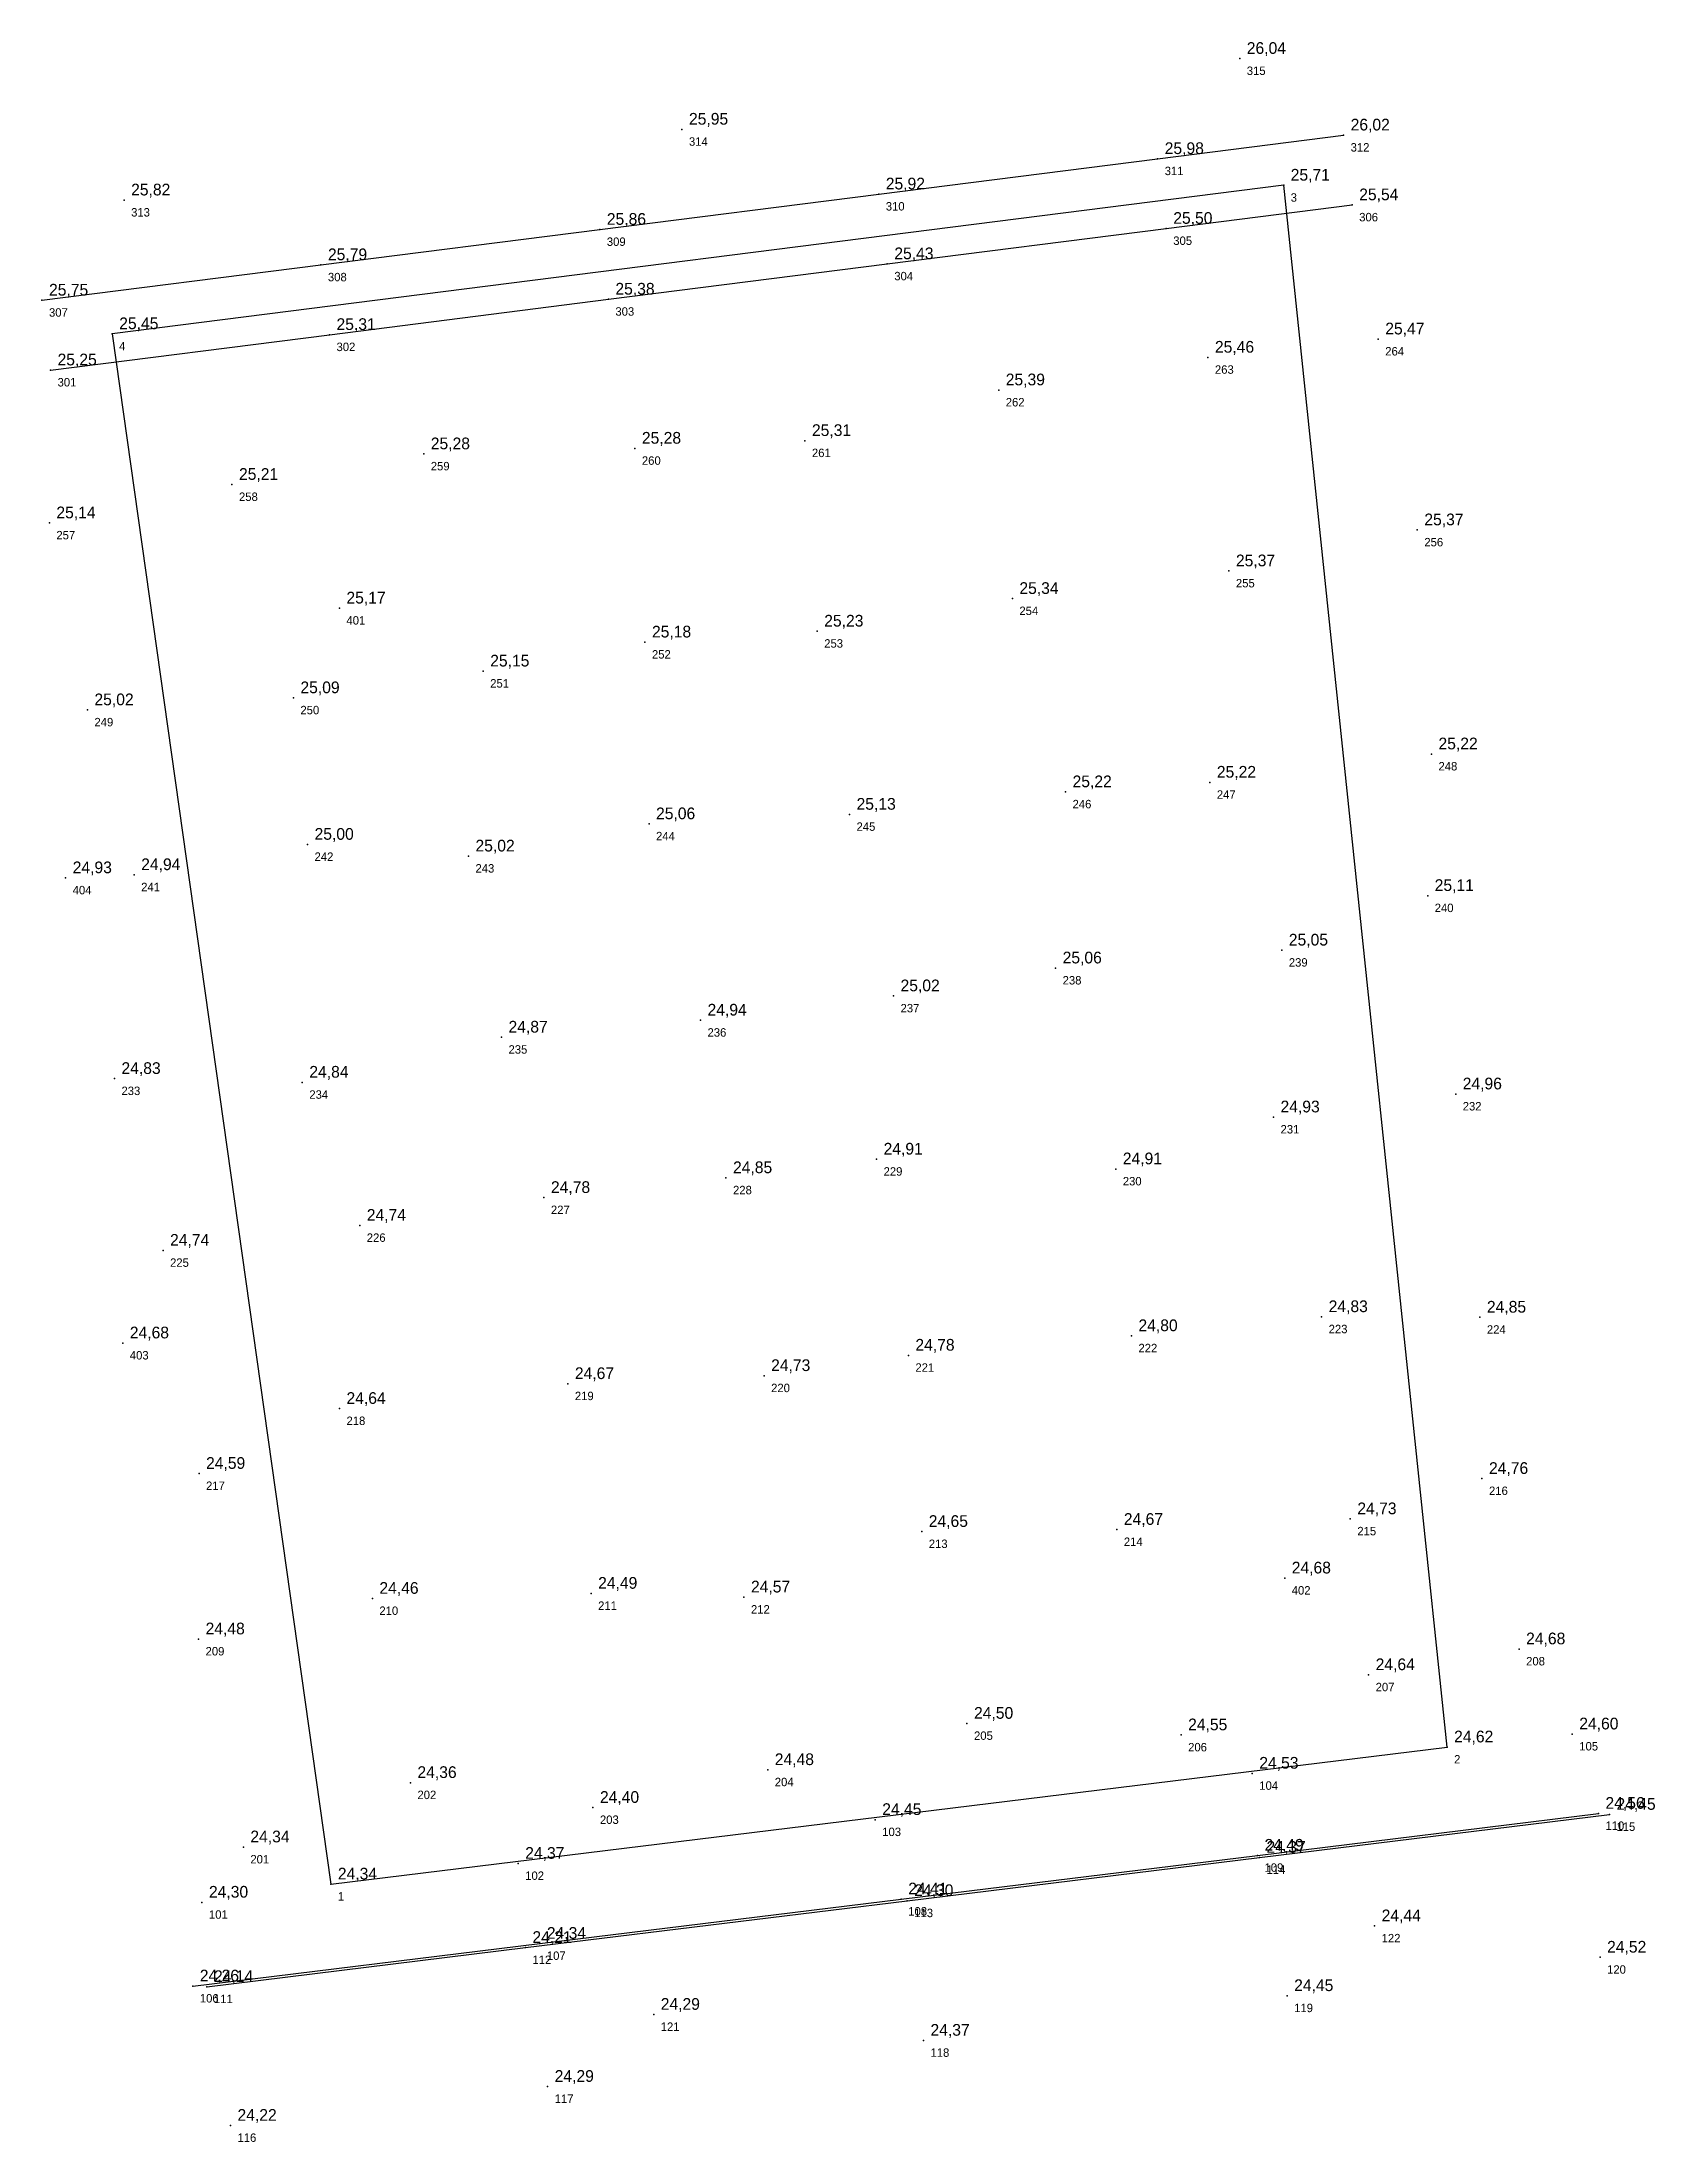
# Model space of a CAD drawing. Header units: metres. Extents: x 467102 to 467136.5, y 5878736.1 to 5878780.9.
import ezdxf

# ---------------------------------------------------------------- set-up
doc = ezdxf.new("R2010")
doc.units = ezdxf.units.M

msp = doc.modelspace()

# ---------------------------------------------------------------- linework, layer by layer
at = {"layer": 'BRUCHKANTE_BO'}
msp.add_polyline3d([(467105.268, 5878739.462, 24.262), (467112.674, 5878740.371, 24.337), (467120.386, 5878741.318, 24.414), (467127.989, 5878742.251, 24.491), (467135.265, 5878743.145, 24.564)], dxfattribs=at)
at = {"layer": 'BRUCHKANTE_BOK'}
msp.add_polyline3d([(467102.05, 5878775.432, 25.75), (467108.002, 5878776.187, 25.791), (467113.954, 5878776.942, 25.857), (467119.907, 5878777.697, 25.924), (467125.859, 5878778.452, 25.984), (467129.827, 5878778.955, 26.022)], dxfattribs=at)
at = {"layer": 'BRUCHKANTE_BUK'}
msp.add_polyline3d([(467102.232, 5878773.943, 25.246), (467108.185, 5878774.698, 25.312), (467114.137, 5878775.453, 25.376), (467120.089, 5878776.208, 25.435), (467126.042, 5878776.963, 25.505), (467130.01, 5878777.466, 25.542)], dxfattribs=at)
at = {"layer": 'BRUCHKANTE_RI'}
msp.add_polyline3d([(467105.57, 5878739.448, 24.145), (467112.366, 5878740.283, 24.214), (467120.514, 5878741.283, 24.296), (467128.031, 5878742.206, 24.371), (467135.5, 5878743.123, 24.447)], dxfattribs=at)
at = {"layer": 'FLURSTUECKSGRENZE'}
msp.add_lwpolyline([(467108.214, 5878741.637), (467132.035, 5878744.562), (467128.548, 5878777.885), (467103.548, 5878774.715)], close=True, dxfattribs=at)
at = {"layer": 'PKT_BA'}
for p in [(467108.397, 5878768.862, 25.168), (467128.57, 5878748.166, 24.68)]:
    msp.add_point(p, dxfattribs=at)
at = {"layer": 'PKT_BO'}
for p in [(467135.265, 5878743.145, 24.564), (467127.989, 5878742.251, 24.491), (467120.386, 5878741.318, 24.414), (467112.674, 5878740.371, 24.337), (467105.268, 5878739.462, 24.262)]:
    msp.add_point(p, dxfattribs=at)
at = {"layer": 'PKT_BOK'}
for p in [(467129.827, 5878778.955, 26.022), (467125.859, 5878778.452, 25.984), (467119.907, 5878777.697, 25.924), (467113.954, 5878776.942, 25.857), (467108.002, 5878776.187, 25.791), (467102.05, 5878775.432, 25.75)]:
    msp.add_point(p, dxfattribs=at)
at = {"layer": 'PKT_BUK'}
for p in [(467130.01, 5878777.466, 25.542), (467126.042, 5878776.963, 25.505), (467120.089, 5878776.208, 25.435), (467114.137, 5878775.453, 25.376), (467108.185, 5878774.698, 25.312), (467102.232, 5878773.943, 25.246)]:
    msp.add_point(p, dxfattribs=at)
at = {"layer": 'PKT_FB'}
for p in [(467135.3, 5878740.076, 24.516), (467128.622, 5878739.256, 24.449), (467120.861, 5878738.303, 24.37), (467112.841, 5878737.319, 24.29), (467106.072, 5878736.488, 24.221)]:
    msp.add_point(p, dxfattribs=at)
at = {"layer": 'PKT_GE'}
for p in [(467102.555, 5878763.107, 24.926), (467103.774, 5878753.182, 24.679)]:
    msp.add_point(p, dxfattribs=at)
at = {"layer": 'PKT_GP'}
for p in [(467127.611, 5878780.589, 26.043), (467115.707, 5878779.079, 25.95), (467103.802, 5878777.569, 25.82), (467130.566, 5878774.604, 25.471), (467126.931, 5878774.214, 25.458), (467122.467, 5878773.517, 25.392), (467114.702, 5878772.272, 25.281), (467118.331, 5878772.436, 25.306), (467110.197, 5878772.153, 25.278), (467106.104, 5878771.5, 25.212), (467102.207, 5878770.68, 25.135), (467131.4, 5878770.531, 25.374), (467127.379, 5878769.656, 25.372), (467122.758, 5878769.066, 25.344), (467118.593, 5878768.37, 25.231), (467114.917, 5878768.137, 25.177), (467111.465, 5878767.518, 25.153), (467107.415, 5878766.948, 25.091), (467103.019, 5878766.691, 25.025), (467131.702, 5878765.75, 25.219), (467126.972, 5878765.146, 25.219), (467123.893, 5878764.942, 25.223), (467115.004, 5878764.259, 25.063), (467119.283, 5878764.462, 25.126), (467107.717, 5878763.821, 25.001), (467111.151, 5878763.571, 25.019), (467104.017, 5878763.173, 24.936), (467131.621, 5878762.728, 25.113), (467128.508, 5878761.564, 25.054), (467123.681, 5878761.183, 25.063), (467120.222, 5878760.588, 25.017), (467111.856, 5878759.707, 24.874), (467116.103, 5878760.07, 24.938), (467103.596, 5878758.824, 24.826), (467107.605, 5878758.745, 24.835), (467132.219, 5878758.495, 24.965), (467128.331, 5878758.004, 24.931), (467119.86, 5878757.104, 24.908), (467116.647, 5878756.707, 24.846), (467124.965, 5878756.896, 24.91), (467112.761, 5878756.285, 24.784), (467108.831, 5878755.692, 24.739), (467104.633, 5878755.159, 24.739), (467129.358, 5878753.742, 24.832), (467132.735, 5878753.732, 24.852), (467120.539, 5878752.92, 24.777), (467125.299, 5878753.336, 24.803), (467117.46, 5878752.485, 24.731), (467113.272, 5878752.314, 24.669), (467108.398, 5878751.784, 24.636), (467105.401, 5878750.398, 24.585), (467132.78, 5878750.29, 24.764), (467129.97, 5878749.43, 24.732), (467120.824, 5878749.159, 24.653), (467124.987, 5878749.203, 24.67), (467109.1, 5878747.732, 24.463), (467113.768, 5878747.84, 24.486), (467117.03, 5878747.761, 24.574), (467105.391, 5878746.867, 24.475), (467133.572, 5878746.654, 24.678), (467130.361, 5878746.103, 24.64), (467121.79, 5878745.066, 24.504), (467126.359, 5878744.82, 24.549), (467117.538, 5878744.077, 24.477), (467109.912, 5878743.802, 24.361), (467113.807, 5878743.272, 24.403), (467106.347, 5878742.429, 24.338)]:
    msp.add_point(p, dxfattribs=at)
at = {"layer": 'PKT_GR'}
for p in [(467128.548, 5878777.885, 25.71), (467103.548, 5878774.715, 25.451), (467132.035, 5878744.562, 24.624), (467108.214, 5878741.637, 24.337)]:
    msp.add_point(p, dxfattribs=at)
at = {"layer": 'PKT_GW'}
for p in [(467134.706, 5878744.839, 24.597), (467127.878, 5878744.001, 24.528), (467119.831, 5878743.013, 24.447), (467112.212, 5878742.078, 24.37), (467105.463, 5878741.249, 24.302)]:
    msp.add_point(p, dxfattribs=at)
at = {"layer": 'PKT_RI'}
for p in [(467135.5, 5878743.123, 24.447), (467128.031, 5878742.206, 24.371), (467120.514, 5878741.283, 24.296), (467112.366, 5878740.283, 24.214), (467105.57, 5878739.448, 24.145)]:
    msp.add_point(p, dxfattribs=at)
at = {"layer": 'PKT_SD'}
for p in [(467130.489, 5878740.745, 24.443), (467115.104, 5878738.856, 24.288)]:
    msp.add_point(p, dxfattribs=at)

# ---------------------------------------------------------------- texts
at = {"layer": 'HOEHENTEXT'}
for s, p in [('26,04', (467127.761, 5878780.689, 26.043)), ('25,95', (467115.857, 5878779.179, 25.95)), ('26,02', (467129.977, 5878779.055, 26.022)), ('25,98', (467126.009, 5878778.552, 25.984)), ('25,92', (467120.057, 5878777.797, 25.924)), ('25,71', (467128.698, 5878777.985, 25.71)), ('25,82', (467103.952, 5878777.669, 25.82)), ('25,54', (467130.16, 5878777.566, 25.542)), ('25,86', (467114.104, 5878777.042, 25.857)), ('25,50', (467126.192, 5878777.063, 25.505)), ('25,79', (467108.152, 5878776.287, 25.791)), ('25,43', (467120.239, 5878776.308, 25.435)), ('25,75', (467102.2, 5878775.532, 25.75)), ('25,38', (467114.287, 5878775.553, 25.376)), ('25,45', (467103.698, 5878774.815, 25.451)), ('25,31', (467108.335, 5878774.798, 25.312)), ('25,47', (467130.716, 5878774.704, 25.471)), ('25,46', (467127.081, 5878774.314, 25.458)), ('25,25', (467102.382, 5878774.043, 25.246)), ('25,39', (467122.617, 5878773.617, 25.392)), ('25,31', (467118.481, 5878772.536, 25.306)), ('25,28', (467110.347, 5878772.253, 25.278)), ('25,28', (467114.852, 5878772.372, 25.281)), ('25,21', (467106.254, 5878771.6, 25.212)), ('25,14', (467102.357, 5878770.78, 25.135)), ('25,37', (467131.55, 5878770.631, 25.374)), ('25,37', (467127.529, 5878769.756, 25.372)), ('25,17', (467108.547, 5878768.962, 25.168)), ('25,34', (467122.908, 5878769.166, 25.344)), ('25,23', (467118.743, 5878768.47, 25.231)), ('25,18', (467115.067, 5878768.237, 25.177)), ('25,15', (467111.615, 5878767.618, 25.153)), ('25,09', (467107.565, 5878767.048, 25.091)), ('25,02', (467103.169, 5878766.791, 25.025)), ('25,22', (467131.852, 5878765.85, 25.219)), ('25,22', (467127.122, 5878765.246, 25.219)), ('25,22', (467124.043, 5878765.042, 25.223)), ('25,06', (467115.154, 5878764.359, 25.063)), ('25,13', (467119.433, 5878764.562, 25.126)), ('25,00', (467107.867, 5878763.921, 25.001)), ('25,02', (467111.301, 5878763.671, 25.019)), ('24,93', (467102.705, 5878763.207, 24.926)), ('24,94', (467104.167, 5878763.273, 24.936)), ('25,11', (467131.771, 5878762.828, 25.113)), ('25,05', (467128.658, 5878761.664, 25.054)), ('25,06', (467123.831, 5878761.283, 25.063)), ('25,02', (467120.372, 5878760.688, 25.017)), ('24,94', (467116.253, 5878760.17, 24.938)), ('24,87', (467112.006, 5878759.807, 24.874)), ('24,83', (467103.746, 5878758.924, 24.826)), ('24,84', (467107.755, 5878758.845, 24.835)), ('24,96', (467132.369, 5878758.595, 24.965)), ('24,93', (467128.481, 5878758.104, 24.931)), ('24,91', (467120.01, 5878757.204, 24.908)), ('24,85', (467116.797, 5878756.807, 24.846)), ('24,91', (467125.115, 5878756.996, 24.91)), ('24,78', (467112.911, 5878756.385, 24.784)), ('24,74', (467108.981, 5878755.792, 24.739)), ('24,74', (467104.783, 5878755.259, 24.739)), ('24,83', (467129.508, 5878753.842, 24.832)), ('24,85', (467132.885, 5878753.832, 24.852)), ('24,68', (467103.924, 5878753.282, 24.679)), ('24,80', (467125.449, 5878753.436, 24.803)), ('24,78', (467120.689, 5878753.02, 24.777)), ('24,67', (467113.422, 5878752.414, 24.669)), ('24,73', (467117.61, 5878752.585, 24.731)), ('24,64', (467108.548, 5878751.884, 24.636)), ('24,59', (467105.551, 5878750.498, 24.585)), ('24,76', (467132.93, 5878750.39, 24.764)), ('24,73', (467130.12, 5878749.53, 24.732)), ('24,65', (467120.974, 5878749.259, 24.653)), ('24,67', (467125.137, 5878749.303, 24.67)), ('24,68', (467128.72, 5878748.266, 24.68)), ('24,46', (467109.25, 5878747.832, 24.463)), ('24,49', (467113.918, 5878747.94, 24.486)), ('24,57', (467117.18, 5878747.861, 24.574)), ('24,48', (467105.541, 5878746.967, 24.475)), ('24,68', (467133.722, 5878746.754, 24.678)), ('24,64', (467130.511, 5878746.203, 24.64)), ('24,50', (467121.94, 5878745.166, 24.504)), ('24,55', (467126.509, 5878744.92, 24.549)), ('24,62', (467132.185, 5878744.662, 24.624)), ('24,60', (467134.856, 5878744.939, 24.597)), ('24,48', (467117.688, 5878744.177, 24.477)), ('24,36', (467110.062, 5878743.902, 24.361)), ('24,53', (467128.028, 5878744.101, 24.528)), ('24,40', (467113.957, 5878743.372, 24.403)), ('24,45', (467119.981, 5878743.113, 24.447)), ('24,56', (467135.415, 5878743.245, 24.564)), ('24,45', (467135.65, 5878743.223, 24.447)), ('24,34', (467106.497, 5878742.529, 24.338)), ('24,37', (467112.362, 5878742.178, 24.37)), ('24,49', (467128.139, 5878742.351, 24.491)), ('24,37', (467128.181, 5878742.306, 24.371)), ('24,34', (467108.364, 5878741.737, 24.337)), ('24,30', (467105.613, 5878741.349, 24.302)), ('24,41', (467120.536, 5878741.418, 24.414)), ('24,30', (467120.664, 5878741.383, 24.296)), ('24,44', (467130.639, 5878740.845, 24.443)), ('24,21', (467112.516, 5878740.383, 24.214)), ('24,34', (467112.824, 5878740.471, 24.337)), ('24,52', (467135.45, 5878740.176, 24.516)), ('24,26', (467105.418, 5878739.562, 24.262)), ('24,14', (467105.72, 5878739.548, 24.145)), ('24,45', (467128.772, 5878739.356, 24.449)), ('24,29', (467115.254, 5878738.956, 24.288)), ('24,37', (467121.011, 5878738.403, 24.37)), ('24,29', (467112.991, 5878737.419, 24.29)), ('24,22', (467106.222, 5878736.588, 24.221))]:
    msp.add_text(s, height=0.25, dxfattribs=at).set_placement(p)
at = {"layer": 'PUNKTNUMMER'}
for s, p in [('315', (467127.761, 5878780.239, 26.043)), ('314', (467115.857, 5878778.729, 25.95)), ('312', (467129.977, 5878778.605, 26.022)), ('311', (467126.009, 5878778.102, 25.984)), ('3', (467128.698, 5878777.535, 25.71)), ('313', (467103.952, 5878777.219, 25.82)), ('310', (467120.057, 5878777.347, 25.924)), ('306', (467130.16, 5878777.116, 25.542)), ('309', (467114.104, 5878776.592, 25.857)), ('305', (467126.192, 5878776.613, 25.505)), ('308', (467108.152, 5878775.837, 25.791)), ('304', (467120.239, 5878775.858, 25.435)), ('307', (467102.2, 5878775.082, 25.75)), ('303', (467114.287, 5878775.103, 25.376)), ('4', (467103.698, 5878774.365, 25.451)), ('302', (467108.335, 5878774.348, 25.312)), ('264', (467130.716, 5878774.254, 25.471)), ('263', (467127.081, 5878773.864, 25.458)), ('301', (467102.382, 5878773.593, 25.246)), ('262', (467122.617, 5878773.167, 25.392)), ('261', (467118.481, 5878772.086, 25.306)), ('259', (467110.347, 5878771.803, 25.278)), ('260', (467114.852, 5878771.922, 25.281)), ('258', (467106.254, 5878771.15, 25.212)), ('257', (467102.357, 5878770.33, 25.135)), ('256', (467131.55, 5878770.181, 25.374)), ('255', (467127.529, 5878769.306, 25.372)), ('401', (467108.547, 5878768.512, 25.168)), ('254', (467122.908, 5878768.716, 25.344)), ('253', (467118.743, 5878768.02, 25.231)), ('252', (467115.067, 5878767.787, 25.177)), ('251', (467111.615, 5878767.168, 25.153)), ('249', (467103.169, 5878766.341, 25.025)), ('250', (467107.565, 5878766.598, 25.091)), ('248', (467131.852, 5878765.4, 25.219)), ('246', (467124.043, 5878764.592, 25.223)), ('247', (467127.122, 5878764.796, 25.219)), ('245', (467119.433, 5878764.112, 25.126)), ('244', (467115.154, 5878763.909, 25.063)), ('242', (467107.867, 5878763.471, 25.001)), ('243', (467111.301, 5878763.221, 25.019)), ('404', (467102.705, 5878762.757, 24.926)), ('241', (467104.167, 5878762.823, 24.936)), ('240', (467131.771, 5878762.378, 25.113)), ('238', (467123.831, 5878760.833, 25.063)), ('239', (467128.658, 5878761.214, 25.054)), ('237', (467120.372, 5878760.238, 25.017)), ('236', (467116.253, 5878759.72, 24.938)), ('235', (467112.006, 5878759.357, 24.874)), ('233', (467103.746, 5878758.474, 24.826)), ('234', (467107.755, 5878758.395, 24.835)), ('232', (467132.369, 5878758.145, 24.965)), ('231', (467128.481, 5878757.654, 24.931)), ('228', (467116.797, 5878756.357, 24.846)), ('229', (467120.01, 5878756.754, 24.908)), ('230', (467125.115, 5878756.546, 24.91)), ('227', (467112.911, 5878755.935, 24.784)), ('226', (467108.981, 5878755.342, 24.739)), ('225', (467104.783, 5878754.809, 24.739)), ('223', (467129.508, 5878753.392, 24.832)), ('224', (467132.885, 5878753.382, 24.852)), ('403', (467103.924, 5878752.832, 24.679)), ('222', (467125.449, 5878752.986, 24.803)), ('221', (467120.689, 5878752.57, 24.777)), ('219', (467113.422, 5878751.964, 24.669)), ('220', (467117.61, 5878752.135, 24.731)), ('218', (467108.548, 5878751.434, 24.636)), ('217', (467105.551, 5878750.048, 24.585)), ('216', (467132.93, 5878749.94, 24.764)), ('213', (467120.974, 5878748.809, 24.653)), ('214', (467125.137, 5878748.853, 24.67)), ('215', (467130.12, 5878749.08, 24.732)), ('402', (467128.72, 5878747.816, 24.68)), ('210', (467109.25, 5878747.382, 24.463)), ('211', (467113.918, 5878747.49, 24.486)), ('212', (467117.18, 5878747.411, 24.574)), ('209', (467105.541, 5878746.517, 24.475)), ('208', (467133.722, 5878746.304, 24.678)), ('207', (467130.511, 5878745.753, 24.64)), ('205', (467121.94, 5878744.716, 24.504)), ('206', (467126.509, 5878744.47, 24.549)), ('105', (467134.856, 5878744.489, 24.597)), ('2', (467132.185, 5878744.212, 24.624)), ('202', (467110.062, 5878743.452, 24.361)), ('204', (467117.688, 5878743.727, 24.477)), ('104', (467128.028, 5878743.651, 24.528)), ('203', (467113.957, 5878742.922, 24.403)), ('103', (467119.981, 5878742.663, 24.447)), ('110', (467135.415, 5878742.795, 24.564)), ('115', (467135.65, 5878742.773, 24.447)), ('201', (467106.497, 5878742.079, 24.338)), ('102', (467112.362, 5878741.728, 24.37)), ('109', (467128.139, 5878741.901, 24.491)), ('114', (467128.181, 5878741.856, 24.371)), ('1', (467108.364, 5878741.287, 24.337)), ('101', (467105.613, 5878740.899, 24.302)), ('108', (467120.536, 5878740.968, 24.414)), ('113', (467120.664, 5878740.933, 24.296)), ('122', (467130.639, 5878740.395, 24.443)), ('112', (467112.516, 5878739.933, 24.214)), ('107', (467112.824, 5878740.021, 24.337)), ('120', (467135.45, 5878739.726, 24.516)), ('106', (467105.418, 5878739.112, 24.262)), ('111', (467105.72, 5878739.098, 24.145)), ('119', (467128.772, 5878738.906, 24.449)), ('121', (467115.254, 5878738.506, 24.288)), ('118', (467121.011, 5878737.953, 24.37)), ('117', (467112.991, 5878736.969, 24.29)), ('116', (467106.222, 5878736.138, 24.221))]:
    msp.add_text(s, height=0.18, dxfattribs=at).set_placement(p)

doc.saveas('drawing.dxf')
